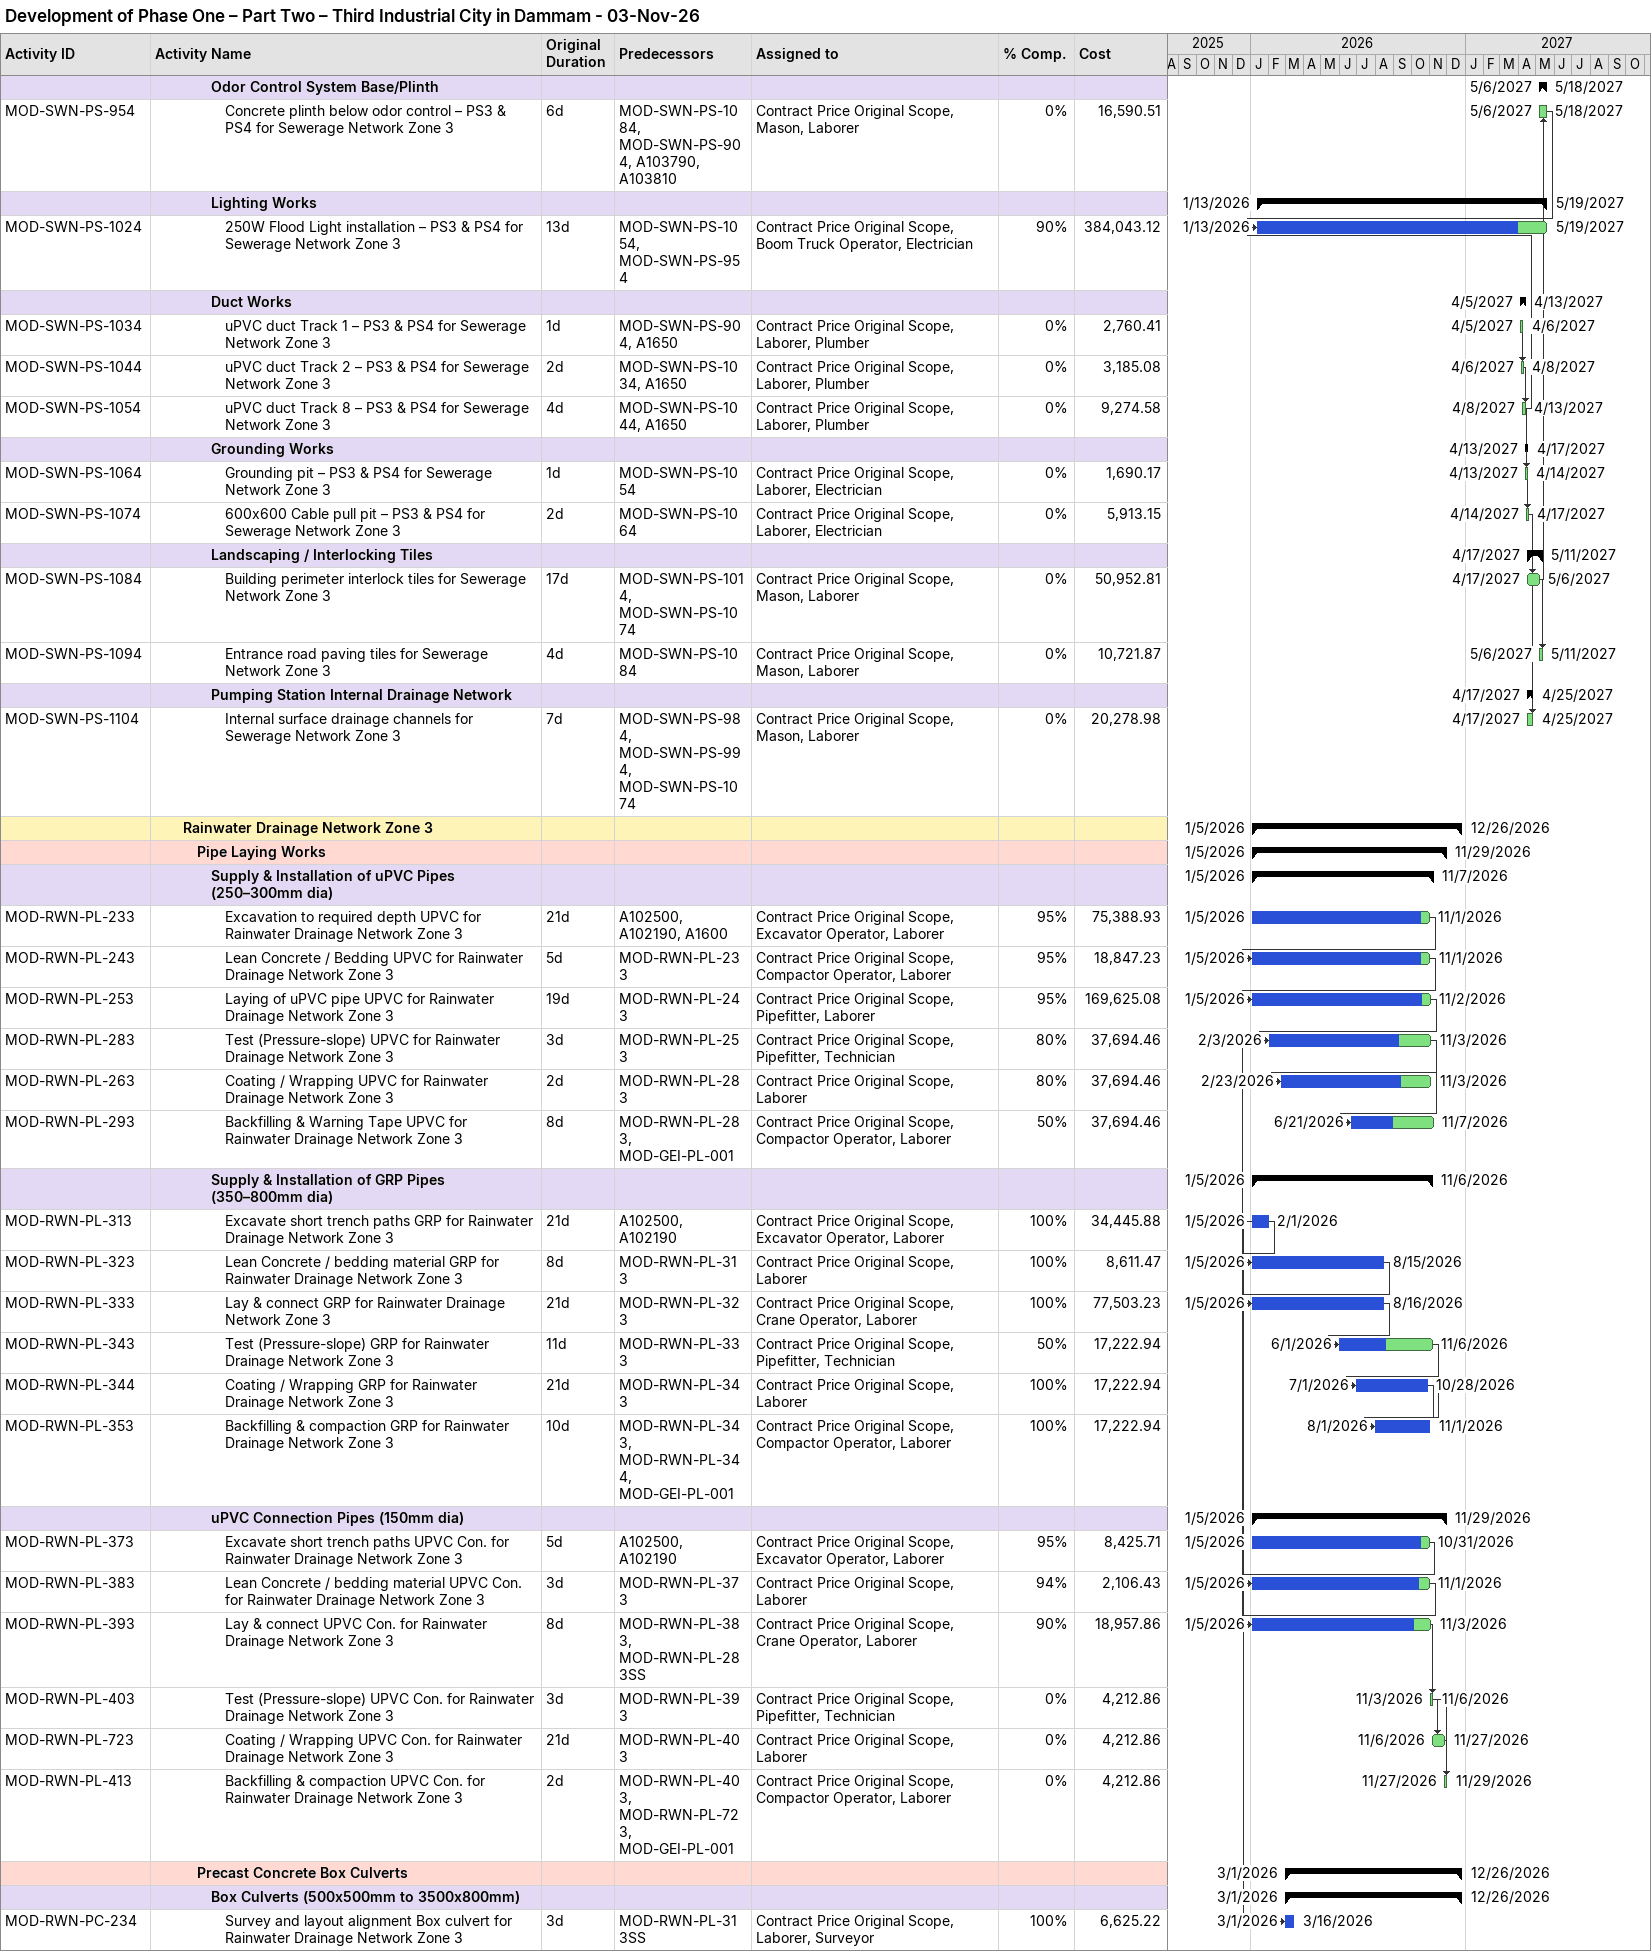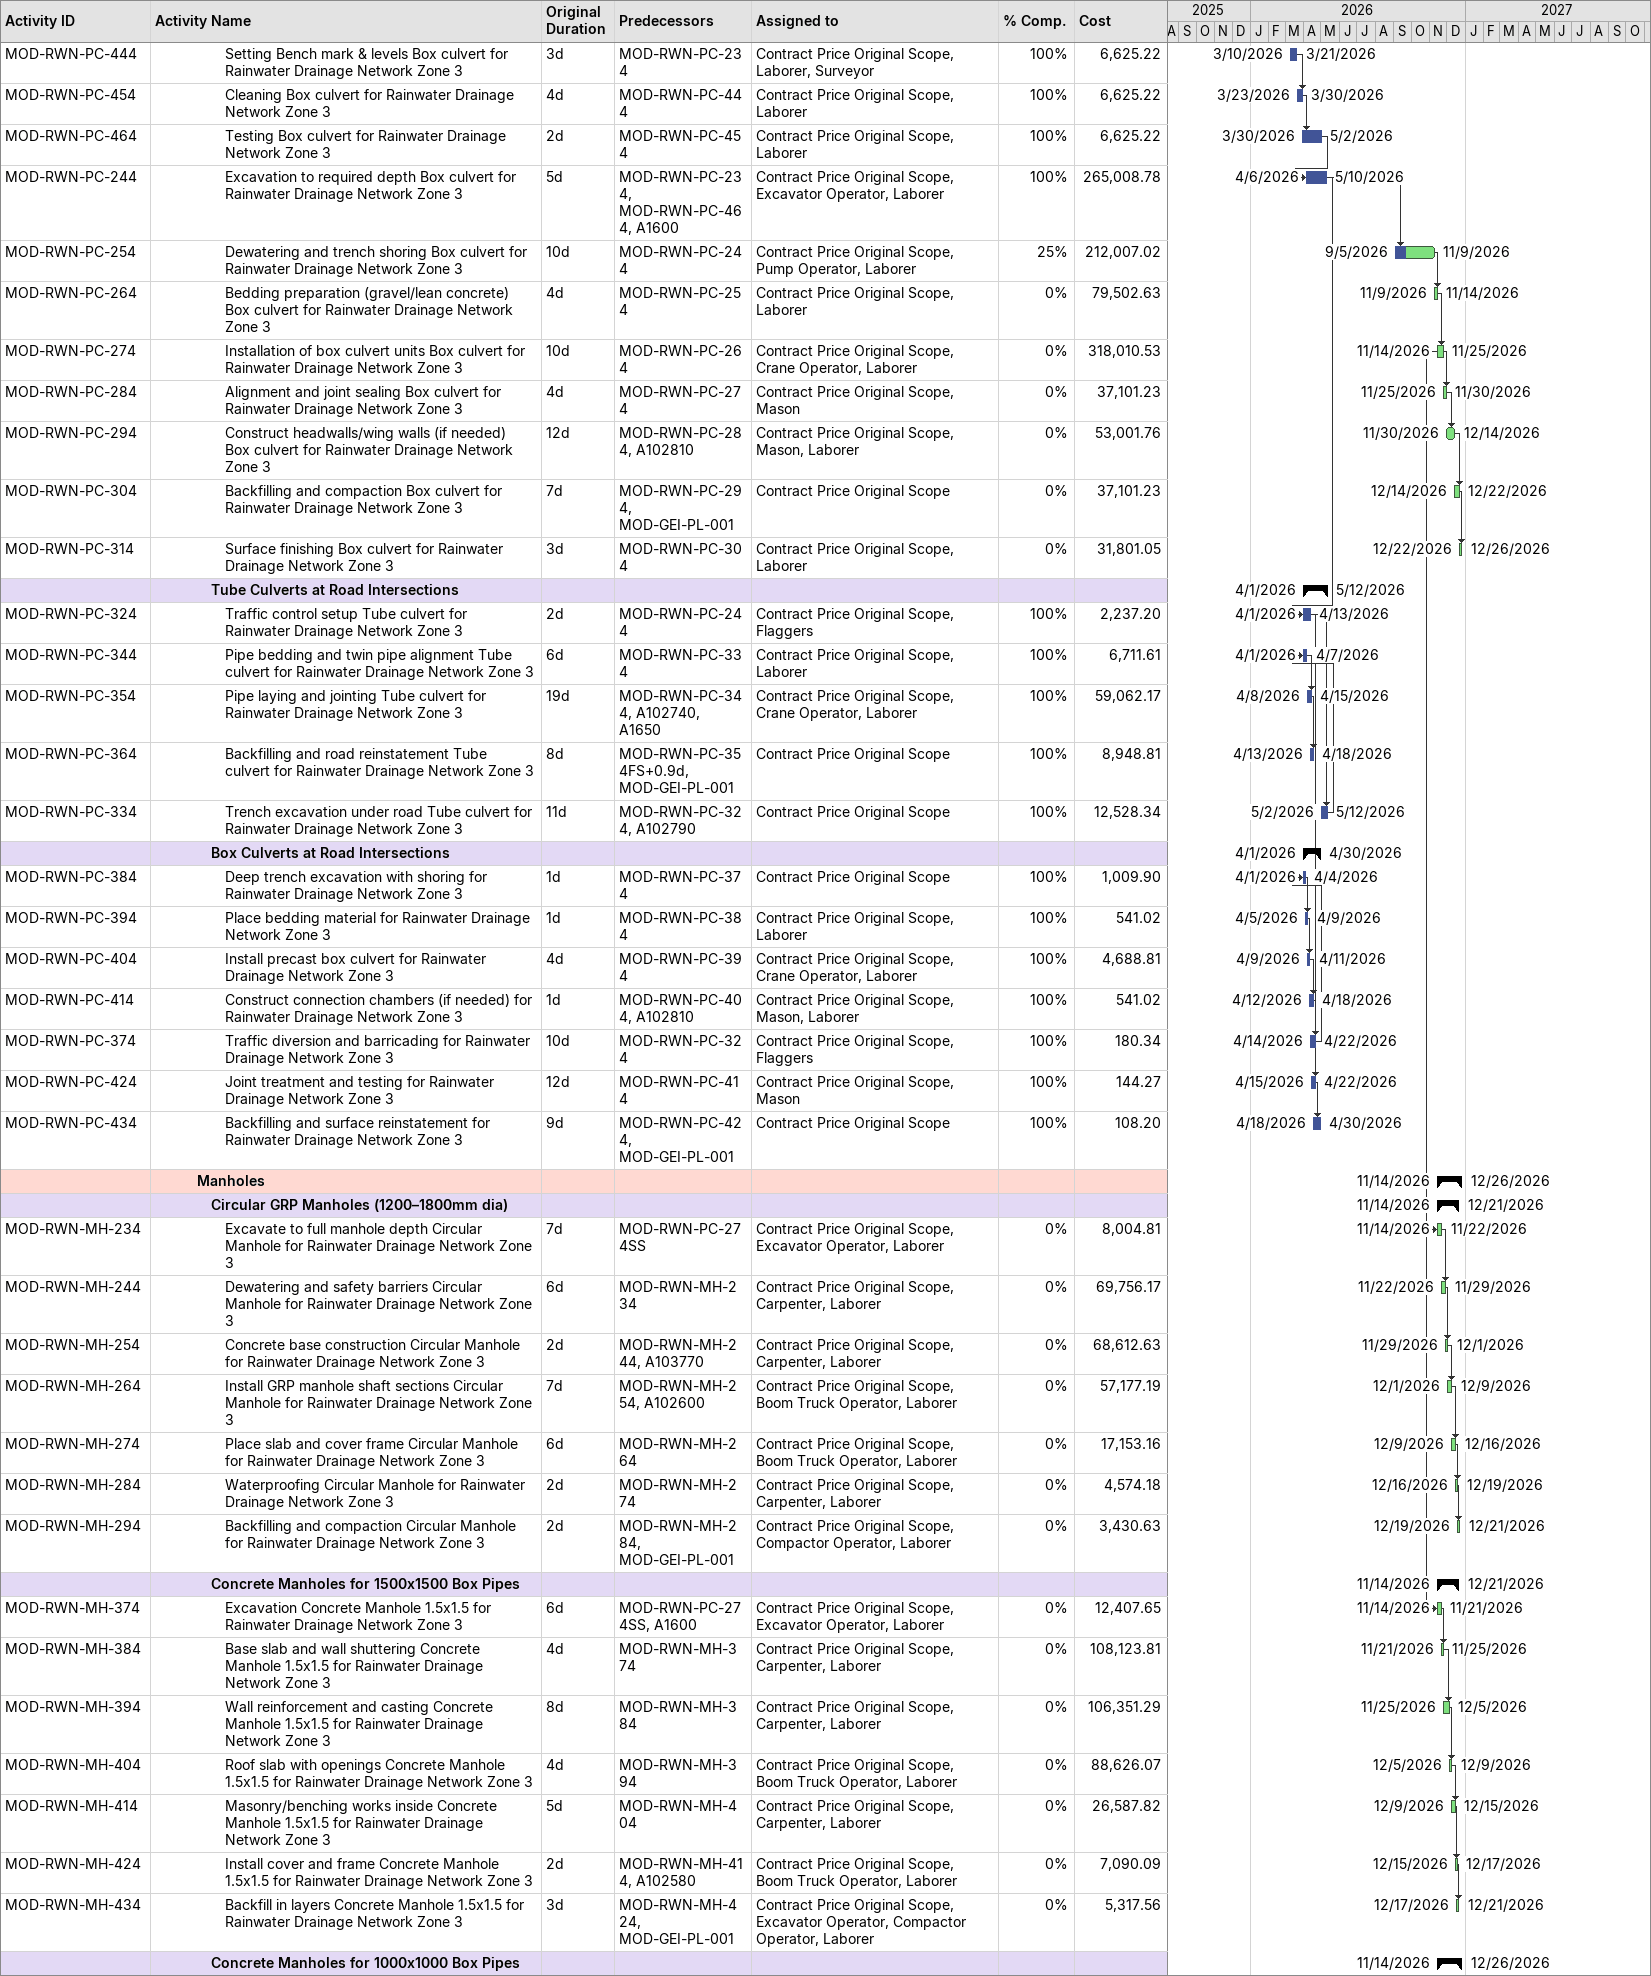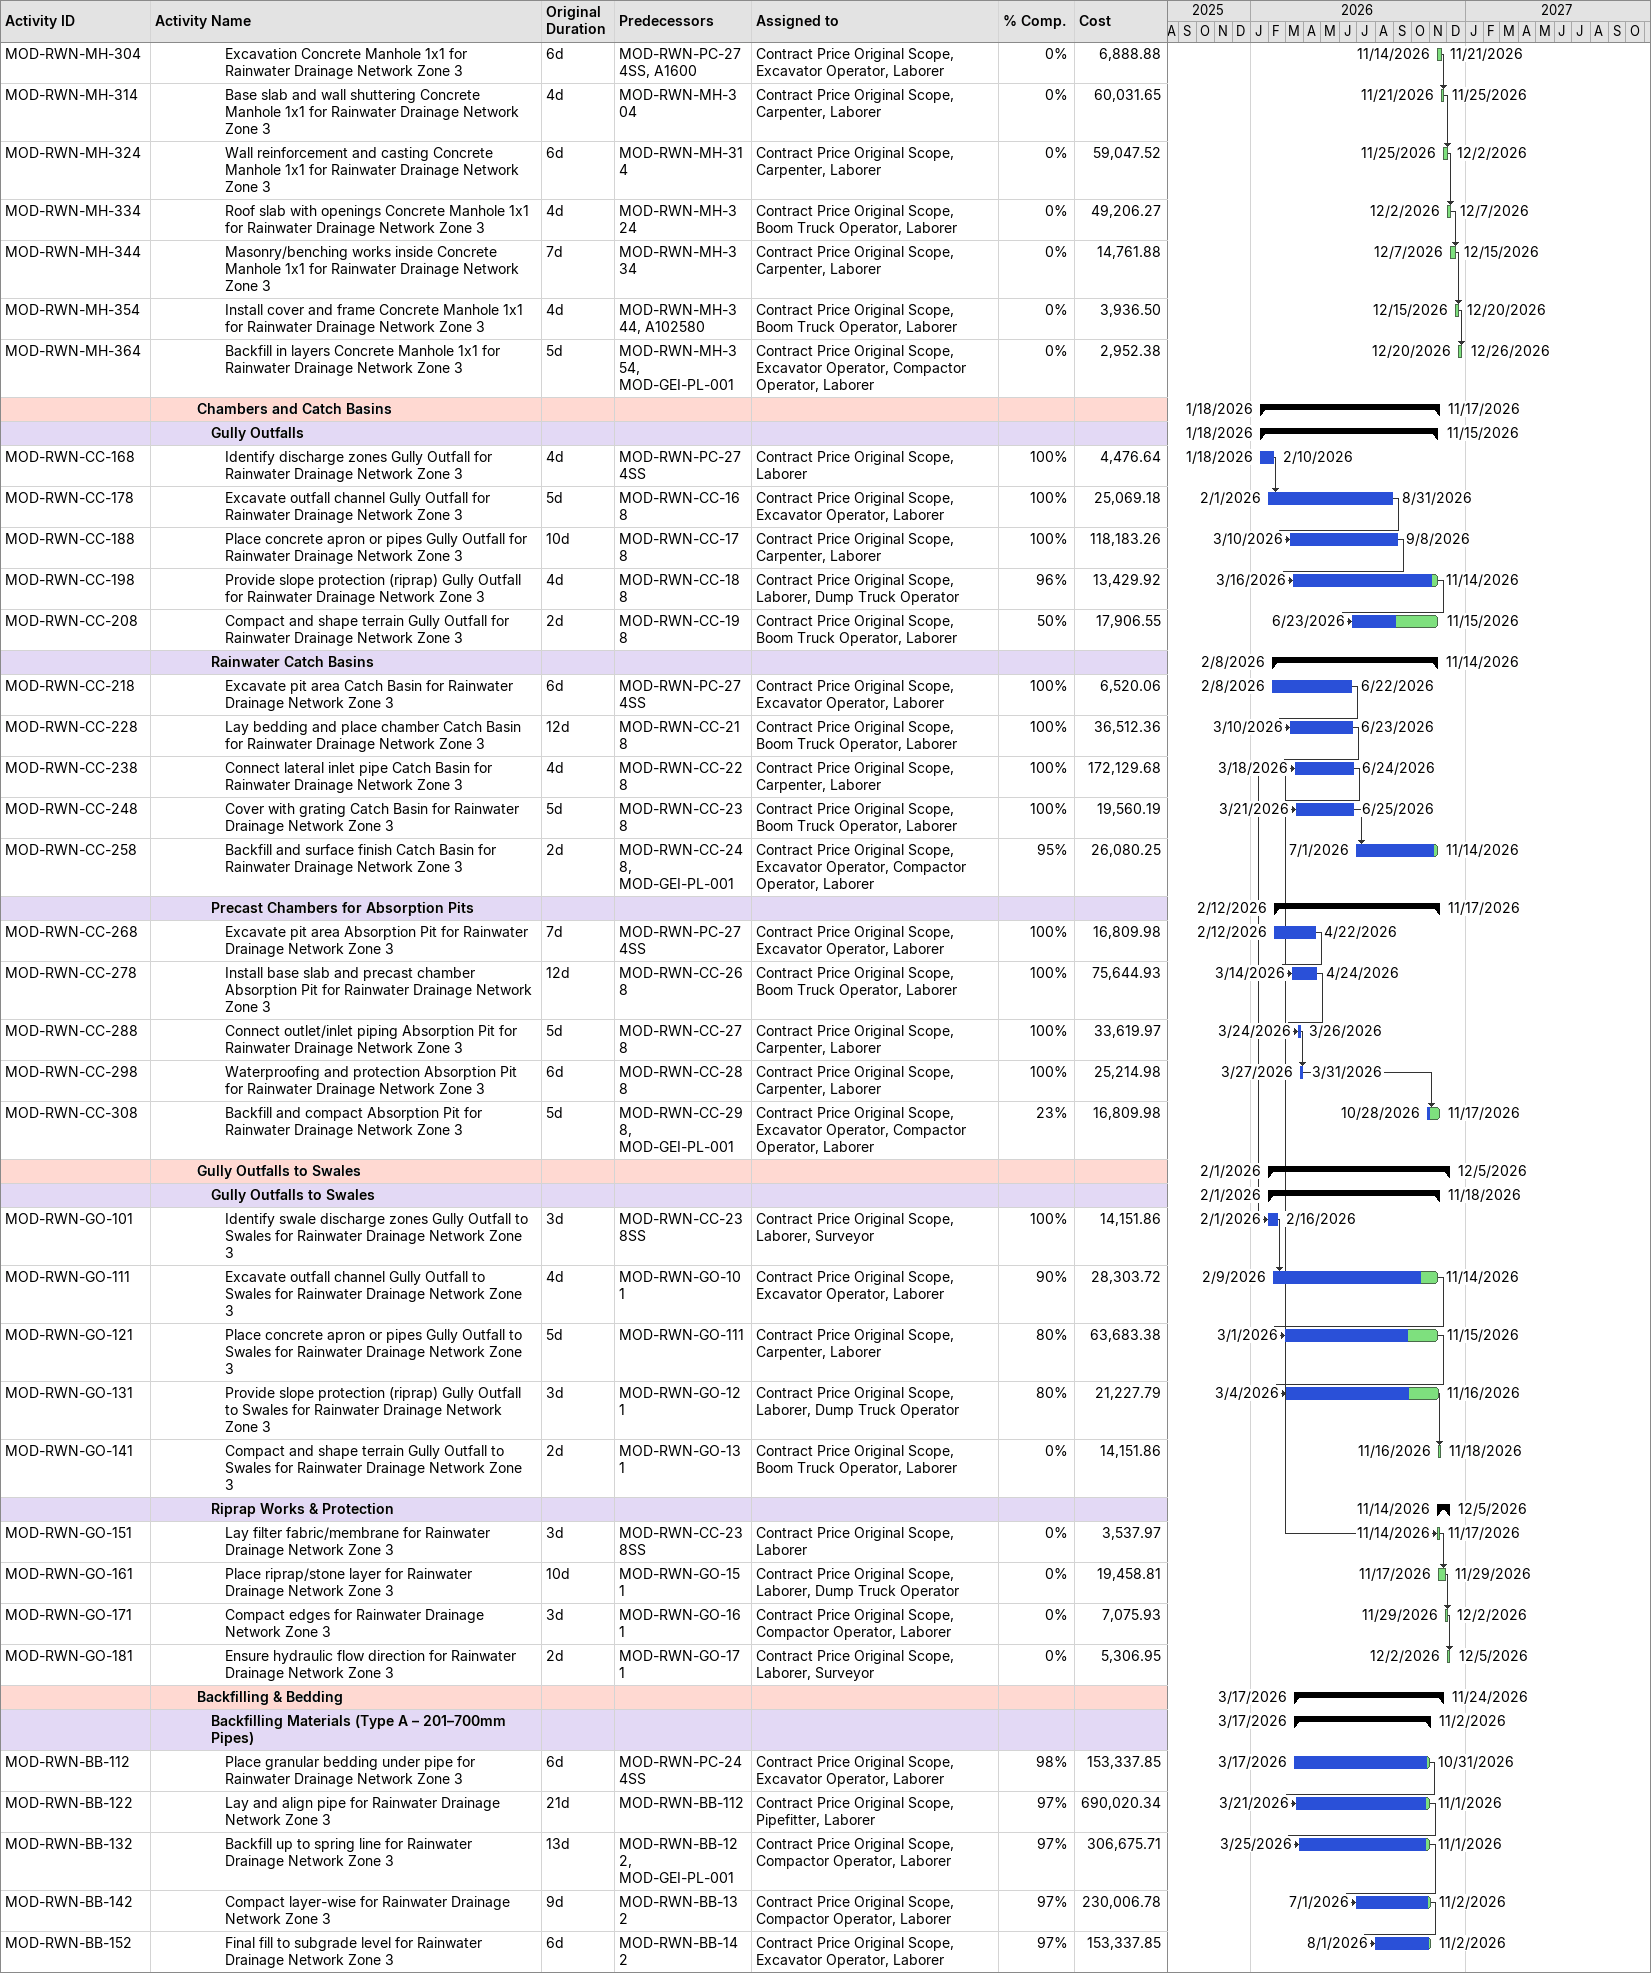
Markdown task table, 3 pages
Development of Phase One – Part Two – Third Industrial City in Dammam - 03-Nov-26

| ID | Level | Task | Original duration | Start | Finish | Predecessors | Resources | % complete | Cost |
|---|---|---|---|---|---|---|---|---|---|
|  | 5 | **Odor Control System Base/Plinth** |  | 2027-05-06 | 2027-05-18 |  |  |  |  |
| MOD-SWN-PS-954 | 6 | Concrete plinth below odor control – PS3 & PS4 for Sewerage Network Zone 3 | 6d | 2027-05-06 | 2027-05-18 | MOD-SWN-PS-1084, MOD-SWN-PS-904, A103790, A103810 | Contract Price Original Scope, Mason, Laborer | 0 | 16590.51 |
|  | 5 | **Lighting Works** |  | 2026-01-13 | 2027-05-19 |  |  |  |  |
| MOD-SWN-PS-1024 | 6 | 250W Flood Light installation – PS3 & PS4 for Sewerage Network Zone 3 | 13d | 2026-01-13 | 2027-05-19 | MOD-SWN-PS-1054, MOD-SWN-PS-954 | Contract Price Original Scope, Boom Truck Operator, Electrician | 90 | 384043.12 |
|  | 5 | **Duct Works** |  | 2027-04-05 | 2027-04-13 |  |  |  |  |
| MOD-SWN-PS-1034 | 6 | uPVC duct Track 1 – PS3 & PS4 for Sewerage Network Zone 3 | 1d | 2027-04-05 | 2027-04-06 | MOD-SWN-PS-904, A1650 | Contract Price Original Scope, Laborer, Plumber | 0 | 2760.41 |
| MOD-SWN-PS-1044 | 6 | uPVC duct Track 2 – PS3 & PS4 for Sewerage Network Zone 3 | 2d | 2027-04-06 | 2027-04-08 | MOD-SWN-PS-1034, A1650 | Contract Price Original Scope, Laborer, Plumber | 0 | 3185.08 |
| MOD-SWN-PS-1054 | 6 | uPVC duct Track 8 – PS3 & PS4 for Sewerage Network Zone 3 | 4d | 2027-04-08 | 2027-04-13 | MOD-SWN-PS-1044, A1650 | Contract Price Original Scope, Laborer, Plumber | 0 | 9274.58 |
|  | 5 | **Grounding Works** |  | 2027-04-13 | 2027-04-17 |  |  |  |  |
| MOD-SWN-PS-1064 | 6 | Grounding pit – PS3 & PS4 for Sewerage Network Zone 3 | 1d | 2027-04-13 | 2027-04-14 | MOD-SWN-PS-1054 | Contract Price Original Scope, Laborer, Electrician | 0 | 1690.17 |
| MOD-SWN-PS-1074 | 6 | 600x600 Cable pull pit – PS3 & PS4 for Sewerage Network Zone 3 | 2d | 2027-04-14 | 2027-04-17 | MOD-SWN-PS-1064 | Contract Price Original Scope, Laborer, Electrician | 0 | 5913.15 |
|  | 5 | **Landscaping / Interlocking Tiles** |  | 2027-04-17 | 2027-05-11 |  |  |  |  |
| MOD-SWN-PS-1084 | 6 | Building perimeter interlock tiles for Sewerage Network Zone 3 | 17d | 2027-04-17 | 2027-05-06 | MOD-SWN-PS-1014, MOD-SWN-PS-1074 | Contract Price Original Scope, Mason, Laborer | 0 | 50952.81 |
| MOD-SWN-PS-1094 | 6 | Entrance road paving tiles for Sewerage Network Zone 3 | 4d | 2027-05-06 | 2027-05-11 | MOD-SWN-PS-1084 | Contract Price Original Scope, Mason, Laborer | 0 | 10721.87 |
|  | 5 | **Pumping Station Internal Drainage Network** |  | 2027-04-17 | 2027-04-25 |  |  |  |  |
| MOD-SWN-PS-1104 | 6 | Internal surface drainage channels for Sewerage Network Zone 3 | 7d | 2027-04-17 | 2027-04-25 | MOD-SWN-PS-984, MOD-SWN-PS-994, MOD-SWN-PS-1074 | Contract Price Original Scope, Mason, Laborer | 0 | 20278.98 |
|  | 3 | **Rainwater Drainage Network Zone 3** |  | 2026-01-05 | 2026-12-26 |  |  |  |  |
|  | 4 | **Pipe Laying Works** |  | 2026-01-05 | 2026-11-29 |  |  |  |  |
|  | 5 | **Supply & Installation of uPVC Pipes (250–300mm dia)** |  | 2026-01-05 | 2026-11-07 |  |  |  |  |
| MOD-RWN-PL-233 | 6 | Excavation to required depth UPVC for Rainwater Drainage Network Zone 3 | 21d | 2026-01-05 | 2026-11-01 | A102500, A102190, A1600 | Contract Price Original Scope, Excavator Operator, Laborer | 95 | 75388.93 |
| MOD-RWN-PL-243 | 6 | Lean Concrete / Bedding UPVC for Rainwater Drainage Network Zone 3 | 5d | 2026-01-05 | 2026-11-01 | MOD-RWN-PL-233 | Contract Price Original Scope, Compactor Operator, Laborer | 95 | 18847.23 |
| MOD-RWN-PL-253 | 6 | Laying of uPVC pipe UPVC for Rainwater Drainage Network Zone 3 | 19d | 2026-01-05 | 2026-11-02 | MOD-RWN-PL-243 | Contract Price Original Scope, Pipefitter, Laborer | 95 | 169625.08 |
| MOD-RWN-PL-283 | 6 | Test (Pressure-slope) UPVC for Rainwater Drainage Network Zone 3 | 3d | 2026-02-03 | 2026-11-03 | MOD-RWN-PL-253 | Contract Price Original Scope, Pipefitter, Technician | 80 | 37694.46 |
| MOD-RWN-PL-263 | 6 | Coating / Wrapping UPVC for Rainwater Drainage Network Zone 3 | 2d | 2026-02-23 | 2026-11-03 | MOD-RWN-PL-283 | Contract Price Original Scope, Laborer | 80 | 37694.46 |
| MOD-RWN-PL-293 | 6 | Backfilling & Warning Tape UPVC for Rainwater Drainage Network Zone 3 | 8d | 2026-06-21 | 2026-11-07 | MOD-RWN-PL-283, MOD-GEI-PL-001 | Contract Price Original Scope, Compactor Operator, Laborer | 50 | 37694.46 |
|  | 5 | **Supply & Installation of GRP Pipes (350–800mm dia)** |  | 2026-01-05 | 2026-11-06 |  |  |  |  |
| MOD-RWN-PL-313 | 6 | Excavate short trench paths GRP for Rainwater Drainage Network Zone 3 | 21d | 2026-01-05 | 2026-02-01 | A102500, A102190 | Contract Price Original Scope, Excavator Operator, Laborer | 100 | 34445.88 |
| MOD-RWN-PL-323 | 6 | Lean Concrete / bedding material GRP for Rainwater Drainage Network Zone 3 | 8d | 2026-01-05 | 2026-08-15 | MOD-RWN-PL-313 | Contract Price Original Scope, Laborer | 100 | 8611.47 |
| MOD-RWN-PL-333 | 6 | Lay & connect GRP for Rainwater Drainage Network Zone 3 | 21d | 2026-01-05 | 2026-08-16 | MOD-RWN-PL-323 | Contract Price Original Scope, Crane Operator, Laborer | 100 | 77503.23 |
| MOD-RWN-PL-343 | 6 | Test (Pressure-slope) GRP for Rainwater Drainage Network Zone 3 | 11d | 2026-06-01 | 2026-11-06 | MOD-RWN-PL-333 | Contract Price Original Scope, Pipefitter, Technician | 50 | 17222.94 |
| MOD-RWN-PL-344 | 6 | Coating / Wrapping GRP for Rainwater Drainage Network Zone 3 | 21d | 2026-07-01 | 2026-10-28 | MOD-RWN-PL-343 | Contract Price Original Scope, Laborer | 100 | 17222.94 |
| MOD-RWN-PL-353 | 6 | Backfilling & compaction GRP for Rainwater Drainage Network Zone 3 | 10d | 2026-08-01 | 2026-11-01 | MOD-RWN-PL-343, MOD-RWN-PL-344, MOD-GEI-PL-001 | Contract Price Original Scope, Compactor Operator, Laborer | 100 | 17222.94 |
|  | 5 | **uPVC Connection Pipes (150mm dia)** |  | 2026-01-05 | 2026-11-29 |  |  |  |  |
| MOD-RWN-PL-373 | 6 | Excavate short trench paths UPVC Con. for Rainwater Drainage Network Zone 3 | 5d | 2026-01-05 | 2026-10-31 | A102500, A102190 | Contract Price Original Scope, Excavator Operator, Laborer | 95 | 8425.71 |
| MOD-RWN-PL-383 | 6 | Lean Concrete / bedding material UPVC Con. for Rainwater Drainage Network Zone 3 | 3d | 2026-01-05 | 2026-11-01 | MOD-RWN-PL-373 | Contract Price Original Scope, Laborer | 94 | 2106.43 |
| MOD-RWN-PL-393 | 6 | Lay & connect UPVC Con. for Rainwater Drainage Network Zone 3 | 8d | 2026-01-05 | 2026-11-03 | MOD-RWN-PL-383, MOD-RWN-PL-283SS | Contract Price Original Scope, Crane Operator, Laborer | 90 | 18957.86 |
| MOD-RWN-PL-403 | 6 | Test (Pressure-slope) UPVC Con. for Rainwater Drainage Network Zone 3 | 3d | 2026-11-03 | 2026-11-06 | MOD-RWN-PL-393 | Contract Price Original Scope, Pipefitter, Technician | 0 | 4212.86 |
| MOD-RWN-PL-723 | 6 | Coating / Wrapping UPVC Con. for Rainwater Drainage Network Zone 3 | 21d | 2026-11-06 | 2026-11-27 | MOD-RWN-PL-403 | Contract Price Original Scope, Laborer | 0 | 4212.86 |
| MOD-RWN-PL-413 | 6 | Backfilling & compaction UPVC Con. for Rainwater Drainage Network Zone 3 | 2d | 2026-11-27 | 2026-11-29 | MOD-RWN-PL-403, MOD-RWN-PL-723, MOD-GEI-PL-001 | Contract Price Original Scope, Compactor Operator, Laborer | 0 | 4212.86 |
|  | 4 | **Precast Concrete Box Culverts** |  | 2026-03-01 | 2026-12-26 |  |  |  |  |
|  | 5 | **Box Culverts (500x500mm to 3500x800mm)** |  | 2026-03-01 | 2026-12-26 |  |  |  |  |
| MOD-RWN-PC-234 | 6 | Survey and layout alignment Box culvert for Rainwater Drainage Network Zone 3 | 3d | 2026-03-01 | 2026-03-16 | MOD-RWN-PL-313SS | Contract Price Original Scope, Laborer, Surveyor | 100 | 6625.22 |
| MOD-RWN-PC-444 | 6 | Setting Bench mark & levels Box culvert for Rainwater Drainage Network Zone 3 | 3d | 2026-03-10 | 2026-03-21 | MOD-RWN-PC-234 | Contract Price Original Scope, Laborer, Surveyor | 100 | 6625.22 |
| MOD-RWN-PC-454 | 6 | Cleaning Box culvert for Rainwater Drainage Network Zone 3 | 4d | 2026-03-23 | 2026-03-30 | MOD-RWN-PC-444 | Contract Price Original Scope, Laborer | 100 | 6625.22 |
| MOD-RWN-PC-464 | 6 | Testing Box culvert for Rainwater Drainage Network Zone 3 | 2d | 2026-03-30 | 2026-05-02 | MOD-RWN-PC-454 | Contract Price Original Scope, Laborer | 100 | 6625.22 |
| MOD-RWN-PC-244 | 6 | Excavation to required depth Box culvert for Rainwater Drainage Network Zone 3 | 5d | 2026-04-06 | 2026-05-10 | MOD-RWN-PC-234, MOD-RWN-PC-464, A1600 | Contract Price Original Scope, Excavator Operator, Laborer | 100 | 265008.78 |
| MOD-RWN-PC-254 | 6 | Dewatering and trench shoring Box culvert for Rainwater Drainage Network Zone 3 | 10d | 2026-09-05 | 2026-11-09 | MOD-RWN-PC-244 | Contract Price Original Scope, Pump Operator, Laborer | 25 | 212007.02 |
| MOD-RWN-PC-264 | 6 | Bedding preparation (gravel/lean concrete) Box culvert for Rainwater Drainage Network Zone 3 | 4d | 2026-11-09 | 2026-11-14 | MOD-RWN-PC-254 | Contract Price Original Scope, Laborer | 0 | 79502.63 |
| MOD-RWN-PC-274 | 6 | Installation of box culvert units Box culvert for Rainwater Drainage Network Zone 3 | 10d | 2026-11-14 | 2026-11-25 | MOD-RWN-PC-264 | Contract Price Original Scope, Crane Operator, Laborer | 0 | 318010.53 |
| MOD-RWN-PC-284 | 6 | Alignment and joint sealing Box culvert for Rainwater Drainage Network Zone 3 | 4d | 2026-11-25 | 2026-11-30 | MOD-RWN-PC-274 | Contract Price Original Scope, Mason | 0 | 37101.23 |
| MOD-RWN-PC-294 | 6 | Construct headwalls/wing walls (if needed) Box culvert for Rainwater Drainage Network Zone 3 | 12d | 2026-11-30 | 2026-12-14 | MOD-RWN-PC-284, A102810 | Contract Price Original Scope, Mason, Laborer | 0 | 53001.76 |
| MOD-RWN-PC-304 | 6 | Backfilling and compaction Box culvert for Rainwater Drainage Network Zone 3 | 7d | 2026-12-14 | 2026-12-22 | MOD-RWN-PC-294, MOD-GEI-PL-001 | Contract Price Original Scope | 0 | 37101.23 |
| MOD-RWN-PC-314 | 6 | Surface finishing Box culvert for Rainwater Drainage Network Zone 3 | 3d | 2026-12-22 | 2026-12-26 | MOD-RWN-PC-304 | Contract Price Original Scope, Laborer | 0 | 31801.05 |
|  | 5 | **Tube Culverts at Road Intersections** |  | 2026-04-01 | 2026-05-12 |  |  |  |  |
| MOD-RWN-PC-324 | 6 | Traffic control setup Tube culvert for Rainwater Drainage Network Zone 3 | 2d | 2026-04-01 | 2026-04-13 | MOD-RWN-PC-244 | Contract Price Original Scope, Flaggers | 100 | 2237.20 |
| MOD-RWN-PC-344 | 6 | Pipe bedding and twin pipe alignment Tube culvert for Rainwater Drainage Network Zone 3 | 6d | 2026-04-01 | 2026-04-07 | MOD-RWN-PC-334 | Contract Price Original Scope, Laborer | 100 | 6711.61 |
| MOD-RWN-PC-354 | 6 | Pipe laying and jointing Tube culvert for Rainwater Drainage Network Zone 3 | 19d | 2026-04-08 | 2026-04-15 | MOD-RWN-PC-344, A102740, A1650 | Contract Price Original Scope, Crane Operator, Laborer | 100 | 59062.17 |
| MOD-RWN-PC-364 | 6 | Backfilling and road reinstatement Tube culvert for Rainwater Drainage Network Zone 3 | 8d | 2026-04-13 | 2026-04-18 | MOD-RWN-PC-354FS+0.9d, MOD-GEI-PL-001 | Contract Price Original Scope | 100 | 8948.81 |
| MOD-RWN-PC-334 | 6 | Trench excavation under road Tube culvert for Rainwater Drainage Network Zone 3 | 11d | 2026-05-02 | 2026-05-12 | MOD-RWN-PC-324, A102790 | Contract Price Original Scope | 100 | 12528.34 |
|  | 5 | **Box Culverts at Road Intersections** |  | 2026-04-01 | 2026-04-30 |  |  |  |  |
| MOD-RWN-PC-384 | 6 | Deep trench excavation with shoring for Rainwater Drainage Network Zone 3 | 1d | 2026-04-01 | 2026-04-04 | MOD-RWN-PC-374 | Contract Price Original Scope | 100 | 1009.90 |
| MOD-RWN-PC-394 | 6 | Place bedding material for Rainwater Drainage Network Zone 3 | 1d | 2026-04-05 | 2026-04-09 | MOD-RWN-PC-384 | Contract Price Original Scope, Laborer | 100 | 541.02 |
| MOD-RWN-PC-404 | 6 | Install precast box culvert for Rainwater Drainage Network Zone 3 | 4d | 2026-04-09 | 2026-04-11 | MOD-RWN-PC-394 | Contract Price Original Scope, Crane Operator, Laborer | 100 | 4688.81 |
| MOD-RWN-PC-414 | 6 | Construct connection chambers (if needed) for Rainwater Drainage Network Zone 3 | 1d | 2026-04-12 | 2026-04-18 | MOD-RWN-PC-404, A102810 | Contract Price Original Scope, Mason, Laborer | 100 | 541.02 |
| MOD-RWN-PC-374 | 6 | Traffic diversion and barricading for Rainwater Drainage Network Zone 3 | 10d | 2026-04-14 | 2026-04-22 | MOD-RWN-PC-324 | Contract Price Original Scope, Flaggers | 100 | 180.34 |
| MOD-RWN-PC-424 | 6 | Joint treatment and testing for Rainwater Drainage Network Zone 3 | 12d | 2026-04-15 | 2026-04-22 | MOD-RWN-PC-414 | Contract Price Original Scope, Mason | 100 | 144.27 |
| MOD-RWN-PC-434 | 6 | Backfilling and surface reinstatement for Rainwater Drainage Network Zone 3 | 9d | 2026-04-18 | 2026-04-30 | MOD-RWN-PC-424, MOD-GEI-PL-001 | Contract Price Original Scope | 100 | 108.20 |
|  | 4 | **Manholes** |  | 2026-11-14 | 2026-12-26 |  |  |  |  |
|  | 5 | **Circular GRP Manholes (1200–1800mm dia)** |  | 2026-11-14 | 2026-12-21 |  |  |  |  |
| MOD-RWN-MH-234 | 6 | Excavate to full manhole depth Circular Manhole for Rainwater Drainage Network Zone 3 | 7d | 2026-11-14 | 2026-11-22 | MOD-RWN-PC-274SS | Contract Price Original Scope, Excavator Operator, Laborer | 0 | 8004.81 |
| MOD-RWN-MH-244 | 6 | Dewatering and safety barriers Circular Manhole for Rainwater Drainage Network Zone 3 | 6d | 2026-11-22 | 2026-11-29 | MOD-RWN-MH-234 | Contract Price Original Scope, Carpenter, Laborer | 0 | 69756.17 |
| MOD-RWN-MH-254 | 6 | Concrete base construction Circular Manhole for Rainwater Drainage Network Zone 3 | 2d | 2026-11-29 | 2026-12-01 | MOD-RWN-MH-244, A103770 | Contract Price Original Scope, Carpenter, Laborer | 0 | 68612.63 |
| MOD-RWN-MH-264 | 6 | Install GRP manhole shaft sections Circular Manhole for Rainwater Drainage Network Zone 3 | 7d | 2026-12-01 | 2026-12-09 | MOD-RWN-MH-254, A102600 | Contract Price Original Scope, Boom Truck Operator, Laborer | 0 | 57177.19 |
| MOD-RWN-MH-274 | 6 | Place slab and cover frame Circular Manhole for Rainwater Drainage Network Zone 3 | 6d | 2026-12-09 | 2026-12-16 | MOD-RWN-MH-264 | Contract Price Original Scope, Boom Truck Operator, Laborer | 0 | 17153.16 |
| MOD-RWN-MH-284 | 6 | Waterproofing Circular Manhole for Rainwater Drainage Network Zone 3 | 2d | 2026-12-16 | 2026-12-19 | MOD-RWN-MH-274 | Contract Price Original Scope, Carpenter, Laborer | 0 | 4574.18 |
| MOD-RWN-MH-294 | 6 | Backfilling and compaction Circular Manhole for Rainwater Drainage Network Zone 3 | 2d | 2026-12-19 | 2026-12-21 | MOD-RWN-MH-284, MOD-GEI-PL-001 | Contract Price Original Scope, Compactor Operator, Laborer | 0 | 3430.63 |
|  | 5 | **Concrete Manholes for 1500x1500 Box Pipes** |  | 2026-11-14 | 2026-12-21 |  |  |  |  |
| MOD-RWN-MH-374 | 6 | Excavation Concrete Manhole 1.5x1.5 for Rainwater Drainage Network Zone 3 | 6d | 2026-11-14 | 2026-11-21 | MOD-RWN-PC-274SS, A1600 | Contract Price Original Scope, Excavator Operator, Laborer | 0 | 12407.65 |
| MOD-RWN-MH-384 | 6 | Base slab and wall shuttering Concrete Manhole 1.5x1.5 for Rainwater Drainage Network Zone 3 | 4d | 2026-11-21 | 2026-11-25 | MOD-RWN-MH-374 | Contract Price Original Scope, Carpenter, Laborer | 0 | 108123.81 |
| MOD-RWN-MH-394 | 6 | Wall reinforcement and casting Concrete Manhole 1.5x1.5 for Rainwater Drainage Network Zone 3 | 8d | 2026-11-25 | 2026-12-05 | MOD-RWN-MH-384 | Contract Price Original Scope, Carpenter, Laborer | 0 | 106351.29 |
| MOD-RWN-MH-404 | 6 | Roof slab with openings Concrete Manhole 1.5x1.5 for Rainwater Drainage Network Zone 3 | 4d | 2026-12-05 | 2026-12-09 | MOD-RWN-MH-394 | Contract Price Original Scope, Boom Truck Operator, Laborer | 0 | 88626.07 |
| MOD-RWN-MH-414 | 6 | Masonry/benching works inside Concrete Manhole 1.5x1.5 for Rainwater Drainage Network Zone 3 | 5d | 2026-12-09 | 2026-12-15 | MOD-RWN-MH-404 | Contract Price Original Scope, Carpenter, Laborer | 0 | 26587.82 |
| MOD-RWN-MH-424 | 6 | Install cover and frame Concrete Manhole 1.5x1.5 for Rainwater Drainage Network Zone 3 | 2d | 2026-12-15 | 2026-12-17 | MOD-RWN-MH-414, A102580 | Contract Price Original Scope, Boom Truck Operator, Laborer | 0 | 7090.09 |
| MOD-RWN-MH-434 | 6 | Backfill in layers Concrete Manhole 1.5x1.5 for Rainwater Drainage Network Zone 3 | 3d | 2026-12-17 | 2026-12-21 | MOD-RWN-MH-424, MOD-GEI-PL-001 | Contract Price Original Scope, Excavator Operator, Compactor Operator, Laborer | 0 | 5317.56 |
|  | 5 | **Concrete Manholes for 1000x1000 Box Pipes** |  | 2026-11-14 | 2026-12-26 |  |  |  |  |
| MOD-RWN-MH-304 | 6 | Excavation Concrete Manhole 1x1 for Rainwater Drainage Network Zone 3 | 6d | 2026-11-14 | 2026-11-21 | MOD-RWN-PC-274SS, A1600 | Contract Price Original Scope, Excavator Operator, Laborer | 0 | 6888.88 |
| MOD-RWN-MH-314 | 6 | Base slab and wall shuttering Concrete Manhole 1x1 for Rainwater Drainage Network Zone 3 | 4d | 2026-11-21 | 2026-11-25 | MOD-RWN-MH-304 | Contract Price Original Scope, Carpenter, Laborer | 0 | 60031.65 |
| MOD-RWN-MH-324 | 6 | Wall reinforcement and casting Concrete Manhole 1x1 for Rainwater Drainage Network Zone 3 | 6d | 2026-11-25 | 2026-12-02 | MOD-RWN-MH-314 | Contract Price Original Scope, Carpenter, Laborer | 0 | 59047.52 |
| MOD-RWN-MH-334 | 6 | Roof slab with openings Concrete Manhole 1x1 for Rainwater Drainage Network Zone 3 | 4d | 2026-12-02 | 2026-12-07 | MOD-RWN-MH-324 | Contract Price Original Scope, Boom Truck Operator, Laborer | 0 | 49206.27 |
| MOD-RWN-MH-344 | 6 | Masonry/benching works inside Concrete Manhole 1x1 for Rainwater Drainage Network Zone 3 | 7d | 2026-12-07 | 2026-12-15 | MOD-RWN-MH-334 | Contract Price Original Scope, Carpenter, Laborer | 0 | 14761.88 |
| MOD-RWN-MH-354 | 6 | Install cover and frame Concrete Manhole 1x1 for Rainwater Drainage Network Zone 3 | 4d | 2026-12-15 | 2026-12-20 | MOD-RWN-MH-344, A102580 | Contract Price Original Scope, Boom Truck Operator, Laborer | 0 | 3936.50 |
| MOD-RWN-MH-364 | 6 | Backfill in layers Concrete Manhole 1x1 for Rainwater Drainage Network Zone 3 | 5d | 2026-12-20 | 2026-12-26 | MOD-RWN-MH-354, MOD-GEI-PL-001 | Contract Price Original Scope, Excavator Operator, Compactor Operator, Laborer | 0 | 2952.38 |
|  | 4 | **Chambers and Catch Basins** |  | 2026-01-18 | 2026-11-17 |  |  |  |  |
|  | 5 | **Gully Outfalls** |  | 2026-01-18 | 2026-11-15 |  |  |  |  |
| MOD-RWN-CC-168 | 6 | Identify discharge zones Gully Outfall for Rainwater Drainage Network Zone 3 | 4d | 2026-01-18 | 2026-02-10 | MOD-RWN-PC-274SS | Contract Price Original Scope, Laborer | 100 | 4476.64 |
| MOD-RWN-CC-178 | 6 | Excavate outfall channel Gully Outfall for Rainwater Drainage Network Zone 3 | 5d | 2026-02-01 | 2026-08-31 | MOD-RWN-CC-168 | Contract Price Original Scope, Excavator Operator, Laborer | 100 | 25069.18 |
| MOD-RWN-CC-188 | 6 | Place concrete apron or pipes Gully Outfall for Rainwater Drainage Network Zone 3 | 10d | 2026-03-10 | 2026-09-08 | MOD-RWN-CC-178 | Contract Price Original Scope, Carpenter, Laborer | 100 | 118183.26 |
| MOD-RWN-CC-198 | 6 | Provide slope protection (riprap) Gully Outfall for Rainwater Drainage Network Zone 3 | 4d | 2026-03-16 | 2026-11-14 | MOD-RWN-CC-188 | Contract Price Original Scope, Laborer, Dump Truck Operator | 96 | 13429.92 |
| MOD-RWN-CC-208 | 6 | Compact and shape terrain Gully Outfall for Rainwater Drainage Network Zone 3 | 2d | 2026-06-23 | 2026-11-15 | MOD-RWN-CC-198 | Contract Price Original Scope, Boom Truck Operator, Laborer | 50 | 17906.55 |
|  | 5 | **Rainwater Catch Basins** |  | 2026-02-08 | 2026-11-14 |  |  |  |  |
| MOD-RWN-CC-218 | 6 | Excavate pit area Catch Basin for Rainwater Drainage Network Zone 3 | 6d | 2026-02-08 | 2026-06-22 | MOD-RWN-PC-274SS | Contract Price Original Scope, Excavator Operator, Laborer | 100 | 6520.06 |
| MOD-RWN-CC-228 | 6 | Lay bedding and place chamber Catch Basin for Rainwater Drainage Network Zone 3 | 12d | 2026-03-10 | 2026-06-23 | MOD-RWN-CC-218 | Contract Price Original Scope, Boom Truck Operator, Laborer | 100 | 36512.36 |
| MOD-RWN-CC-238 | 6 | Connect lateral inlet pipe Catch Basin for Rainwater Drainage Network Zone 3 | 4d | 2026-03-18 | 2026-06-24 | MOD-RWN-CC-228 | Contract Price Original Scope, Carpenter, Laborer | 100 | 172129.68 |
| MOD-RWN-CC-248 | 6 | Cover with grating Catch Basin for Rainwater Drainage Network Zone 3 | 5d | 2026-03-21 | 2026-06-25 | MOD-RWN-CC-238 | Contract Price Original Scope, Boom Truck Operator, Laborer | 100 | 19560.19 |
| MOD-RWN-CC-258 | 6 | Backfill and surface finish Catch Basin for Rainwater Drainage Network Zone 3 | 2d | 2026-07-01 | 2026-11-14 | MOD-RWN-CC-248, MOD-GEI-PL-001 | Contract Price Original Scope, Excavator Operator, Compactor Operator, Laborer | 95 | 26080.25 |
|  | 5 | **Precast Chambers for Absorption Pits** |  | 2026-02-12 | 2026-11-17 |  |  |  |  |
| MOD-RWN-CC-268 | 6 | Excavate pit area Absorption Pit for Rainwater Drainage Network Zone 3 | 7d | 2026-02-12 | 2026-04-22 | MOD-RWN-PC-274SS | Contract Price Original Scope, Excavator Operator, Laborer | 100 | 16809.98 |
| MOD-RWN-CC-278 | 6 | Install base slab and precast chamber Absorption Pit for Rainwater Drainage Network Zone 3 | 12d | 2026-03-14 | 2026-04-24 | MOD-RWN-CC-268 | Contract Price Original Scope, Boom Truck Operator, Laborer | 100 | 75644.93 |
| MOD-RWN-CC-288 | 6 | Connect outlet/inlet piping Absorption Pit for Rainwater Drainage Network Zone 3 | 5d | 2026-03-24 | 2026-03-26 | MOD-RWN-CC-278 | Contract Price Original Scope, Carpenter, Laborer | 100 | 33619.97 |
| MOD-RWN-CC-298 | 6 | Waterproofing and protection Absorption Pit for Rainwater Drainage Network Zone 3 | 6d | 2026-03-27 | 2026-03-31 | MOD-RWN-CC-288 | Contract Price Original Scope, Carpenter, Laborer | 100 | 25214.98 |
| MOD-RWN-CC-308 | 6 | Backfill and compact Absorption Pit for Rainwater Drainage Network Zone 3 | 5d | 2026-10-28 | 2026-11-17 | MOD-RWN-CC-298, MOD-GEI-PL-001 | Contract Price Original Scope, Excavator Operator, Compactor Operator, Laborer | 23 | 16809.98 |
|  | 4 | **Gully Outfalls to Swales** |  | 2026-02-01 | 2026-12-05 |  |  |  |  |
|  | 5 | **Gully Outfalls to Swales** |  | 2026-02-01 | 2026-11-18 |  |  |  |  |
| MOD-RWN-GO-101 | 6 | Identify swale discharge zones Gully Outfall to Swales for Rainwater Drainage Network Zone 3 | 3d | 2026-02-01 | 2026-02-16 | MOD-RWN-CC-238SS | Contract Price Original Scope, Laborer, Surveyor | 100 | 14151.86 |
| MOD-RWN-GO-111 | 6 | Excavate outfall channel Gully Outfall to Swales for Rainwater Drainage Network Zone 3 | 4d | 2026-02-09 | 2026-11-14 | MOD-RWN-GO-101 | Contract Price Original Scope, Excavator Operator, Laborer | 90 | 28303.72 |
| MOD-RWN-GO-121 | 6 | Place concrete apron or pipes Gully Outfall to Swales for Rainwater Drainage Network Zone 3 | 5d | 2026-03-01 | 2026-11-15 | MOD-RWN-GO-111 | Contract Price Original Scope, Carpenter, Laborer | 80 | 63683.38 |
| MOD-RWN-GO-131 | 6 | Provide slope protection (riprap) Gully Outfall to Swales for Rainwater Drainage Network Zone 3 | 3d | 2026-03-04 | 2026-11-16 | MOD-RWN-GO-121 | Contract Price Original Scope, Laborer, Dump Truck Operator | 80 | 21227.79 |
| MOD-RWN-GO-141 | 6 | Compact and shape terrain Gully Outfall to Swales for Rainwater Drainage Network Zone 3 | 2d | 2026-11-16 | 2026-11-18 | MOD-RWN-GO-131 | Contract Price Original Scope, Boom Truck Operator, Laborer | 0 | 14151.86 |
|  | 5 | **Riprap Works & Protection** |  | 2026-11-14 | 2026-12-05 |  |  |  |  |
| MOD-RWN-GO-151 | 6 | Lay filter fabric/membrane for Rainwater Drainage Network Zone 3 | 3d | 2026-11-14 | 2026-11-17 | MOD-RWN-CC-238SS | Contract Price Original Scope, Laborer | 0 | 3537.97 |
| MOD-RWN-GO-161 | 6 | Place riprap/stone layer for Rainwater Drainage Network Zone 3 | 10d | 2026-11-17 | 2026-11-29 | MOD-RWN-GO-151 | Contract Price Original Scope, Laborer, Dump Truck Operator | 0 | 19458.81 |
| MOD-RWN-GO-171 | 6 | Compact edges for Rainwater Drainage Network Zone 3 | 3d | 2026-11-29 | 2026-12-02 | MOD-RWN-GO-161 | Contract Price Original Scope, Compactor Operator, Laborer | 0 | 7075.93 |
| MOD-RWN-GO-181 | 6 | Ensure hydraulic flow direction for Rainwater Drainage Network Zone 3 | 2d | 2026-12-02 | 2026-12-05 | MOD-RWN-GO-171 | Contract Price Original Scope, Laborer, Surveyor | 0 | 5306.95 |
|  | 4 | **Backfilling & Bedding** |  | 2026-03-17 | 2026-11-24 |  |  |  |  |
|  | 5 | **Backfilling Materials (Type A – 201–700mm Pipes)** |  | 2026-03-17 | 2026-11-02 |  |  |  |  |
| MOD-RWN-BB-112 | 6 | Place granular bedding under pipe for Rainwater Drainage Network Zone 3 | 6d | 2026-03-17 | 2026-10-31 | MOD-RWN-PC-244SS | Contract Price Original Scope, Excavator Operator, Laborer | 98 | 153337.85 |
| MOD-RWN-BB-122 | 6 | Lay and align pipe for Rainwater Drainage Network Zone 3 | 21d | 2026-03-21 | 2026-11-01 | MOD-RWN-BB-112 | Contract Price Original Scope, Pipefitter, Laborer | 97 | 690020.34 |
| MOD-RWN-BB-132 | 6 | Backfill up to spring line for Rainwater Drainage Network Zone 3 | 13d | 2026-03-25 | 2026-11-01 | MOD-RWN-BB-122, MOD-GEI-PL-001 | Contract Price Original Scope, Compactor Operator, Laborer | 97 | 306675.71 |
| MOD-RWN-BB-142 | 6 | Compact layer-wise for Rainwater Drainage Network Zone 3 | 9d | 2026-07-01 | 2026-11-02 | MOD-RWN-BB-132 | Contract Price Original Scope, Compactor Operator, Laborer | 97 | 230006.78 |
| MOD-RWN-BB-152 | 6 | Final fill to subgrade level for Rainwater Drainage Network Zone 3 | 6d | 2026-08-01 | 2026-11-02 | MOD-RWN-BB-142 | Contract Price Original Scope, Excavator Operator, Laborer | 97 | 153337.85 |
